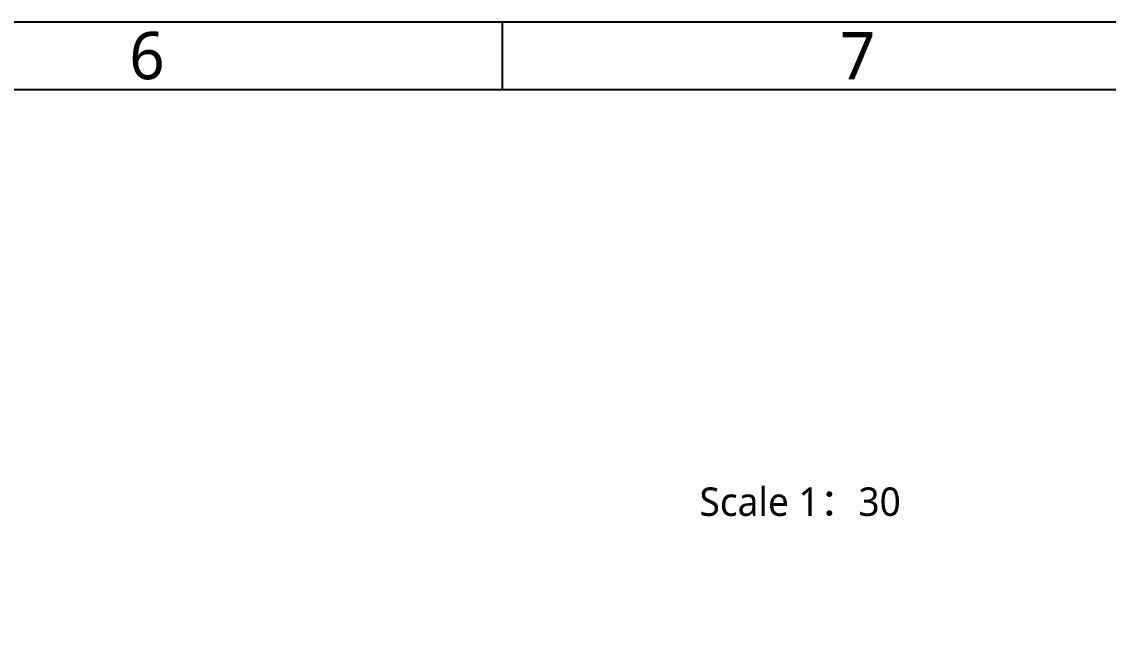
# Model space of a CAD drawing. Header units: millimetres. Extents: x 5828 to 6704, y 123 to 421.
# Drawn here: x 6563.2 to 6643.4, y 375.1 to 420.6 of the extents above; entities that cross this region are included whole.
import ezdxf
from ezdxf.enums import TextEntityAlignment as Align

# ---------------------------------------------------------------- set-up
doc = ezdxf.new("R2010")
doc.units = ezdxf.units.MM
for name, color, linetype in [('外形图', 7, 'Continuous'), ('多重引线', 7, 'Continuous'), ('模板', 7, 'Continuous')]:
    doc.layers.add(name, color=color, linetype=linetype)
doc.styles.add('微软雅黑', font='msyh.ttc', dxfattribs={"height": 2.1})

# ---------------------------------------------------------------- blocks, each defined once
blk = doc.blocks.new('图纸页')
at = {"layer": '模板', "color": 2}
blk.add_line((6598.656, 420.623), (6598.656, 415.623), dxfattribs=at)
for points in [[(6283.656, 123.623), (6283.656, 420.623), (6703.656, 420.623), (6703.656, 123.623)], [(6308.656, 128.623), (6308.656, 415.623), (6698.656, 415.623), (6698.656, 128.623)]]:
    blk.add_lwpolyline(points, close=True, dxfattribs=at)
at = {"layer": '模板', "color": 2, "style": '微软雅黑'}
for s, p in [('6', (6572.406, 418.123)), ('7', (6624.906, 418.123))]:
    blk.add_text(s, height=3.5, dxfattribs=at).set_placement(p, align=Align.MIDDLE_CENTER)
for tag, height, p in [('编号', 4, (6669.32, 150.508)), ('当前页', 1.667, (6668.109, 141.186)), ('总页数', 1.667, (6673.318, 141.186)), ('比例', 1.667, (6628.656, 133.623))]:
    blk.add_attdef(tag, text='', height=height, dxfattribs=at).set_placement(p, align=Align.MIDDLE)

msp = doc.modelspace()

# ---------------------------------------------------------------- block references
at = {"layer": '多重引线'}
msp.add_blockref('图纸页', (0, 0), dxfattribs=at)

# ---------------------------------------------------------------- texts
at = {"layer": '外形图', "insert": (6613.2293, 386.2231), "char_height": 2.1, "width": 16.717377, "attachment_point": 1, "style": '微软雅黑'}
msp.add_mtext('Scale 1：30', dxfattribs=at)

doc.saveas('drawing.dxf')
